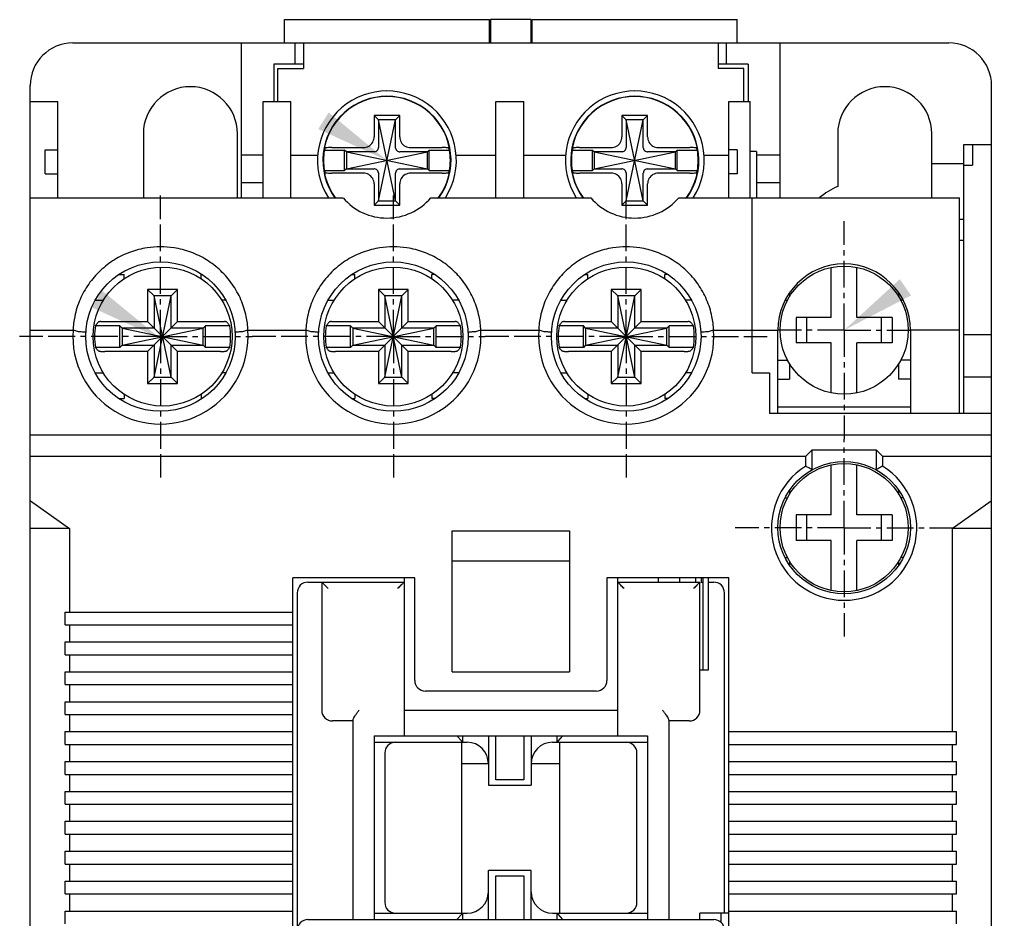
# Model space of a CAD drawing. Header units: inches. Extents: x 187 to 137830, y 99 to 66837.
# Drawn here: x 3537.33 to 3582.83, y 27218.57 to 27260.72 of the extents above; entities that cross this region are included whole.
import ezdxf

# ---------------------------------------------------------------- set-up
doc = ezdxf.new("R2010")
doc.units = ezdxf.units.IN
doc.header["$MEASUREMENT"] = 0
doc.linetypes.add('CENTER', pattern=[2, 1.25, -0.25, 0.25, -0.25])
doc.layers.add('AM_5', color=3, linetype='Continuous', lineweight=25)
doc.layers.add('DEFAULT_1', color=7, linetype='CENTER')

msp = doc.modelspace()

# ---------------------------------------------------------------- linework, layer by layer
at = {"color": 7, "linetype": 'Continuous'}
for p, q in [((3549.732, 27259.62), (3549.732, 27260.72)), ((3549.732, 27260.72), (3559.332, 27260.72)), ((3559.332, 27259.62), (3559.332, 27260.72)), ((3559.382, 27260.72), (3559.382, 27259.62)), ((3561.282, 27260.72), (3559.382, 27260.72)), ((3561.282, 27259.62), (3561.282, 27260.72)), ((3561.332, 27259.62), (3561.332, 27260.72)), ((3561.332, 27260.72), (3570.932, 27260.72)), ((3570.932, 27259.62), (3570.932, 27260.72)), ((3539.832, 27259.62), (3580.832, 27259.62)), ((3547.732, 27252.37), (3547.732, 27259.62)), ((3550.232, 27258.62), (3550.232, 27259.62)), ((3550.632, 27259.62), (3550.632, 27258.42)), ((3570.032, 27259.62), (3570.032, 27258.42)), ((3570.432, 27258.62), (3570.432, 27259.62)), ((3572.932, 27252.37), (3572.932, 27259.62)), ((3549.232, 27258.62), (3549.232, 27256.87)), ((3550.632, 27258.62), (3549.232, 27258.62)), ((3571.432, 27258.62), (3570.032, 27258.62)), ((3571.432, 27258.62), (3571.432, 27256.87)), ((3549.432, 27256.87), (3549.432, 27258.42)), ((3549.432, 27258.42), (3550.632, 27258.42)), ((3571.232, 27258.42), (3570.032, 27258.42)), ((3571.232, 27256.87), (3571.232, 27258.42)), ((3537.832, 27188.12), (3537.832, 27257.62)), ((3582.832, 27188.12), (3582.832, 27257.62)), ((3537.832, 27256.87), (3539.132, 27256.87)), ((3539.132, 27252.37), (3539.132, 27256.87)), ((3548.732, 27252.37), (3548.732, 27256.87)), ((3548.732, 27256.87), (3550.032, 27256.87)), ((3550.032, 27252.37), (3550.032, 27256.87)), ((3559.632, 27252.37), (3559.632, 27256.87)), ((3559.632, 27256.87), (3560.932, 27256.87)), ((3560.932, 27252.37), (3560.932, 27256.87)), ((3570.532, 27252.37), (3570.532, 27256.87)), ((3570.532, 27256.87), (3571.532, 27256.87)), ((3571.532, 27252.37), (3571.532, 27256.87)), ((3553.932, 27256.22), (3553.932, 27255.225)), ((3554.132, 27256.02), (3553.932, 27256.22)), ((3555.132, 27256.22), (3553.932, 27256.22)), ((3554.132, 27252.22), (3554.932, 27256.02)), ((3554.132, 27256.02), (3554.132, 27254.722)), ((3554.932, 27252.22), (3554.132, 27256.02)), ((3554.932, 27256.02), (3554.132, 27256.02)), ((3554.932, 27256.02), (3555.132, 27256.22)), ((3554.932, 27254.722), (3554.932, 27256.02)), ((3555.132, 27255.225), (3555.132, 27256.22)), ((3565.532, 27256.22), (3565.532, 27255.225)), ((3565.732, 27256.02), (3565.532, 27256.22)), ((3566.732, 27256.22), (3565.532, 27256.22)), ((3565.732, 27252.22), (3566.532, 27256.02)), ((3565.732, 27256.02), (3565.732, 27254.722)), ((3566.532, 27252.22), (3565.732, 27256.02)), ((3566.532, 27256.02), (3565.732, 27256.02)), ((3566.532, 27256.02), (3566.732, 27256.22)), ((3566.532, 27254.722), (3566.532, 27256.02)), ((3566.732, 27255.225), (3566.732, 27256.22)), ((3543.132, 27255.37), (3543.132, 27252.37)), ((3547.532, 27252.37), (3547.532, 27255.37)), ((3575.632, 27255.37), (3575.632, 27252.901)), ((3580.032, 27252.37), (3580.032, 27255.37)), ((3538.532, 27253.495), (3538.532, 27254.62)), ((3538.532, 27254.62), (3539.132, 27254.62)), ((3551.602, 27254.6), (3552.552, 27254.6)), ((3551.947, 27254.72), (3553.427, 27254.72)), ((3552.552, 27253.64), (3552.552, 27254.6)), ((3552.632, 27254.52), (3552.552, 27254.6)), ((3552.632, 27254.52), (3552.632, 27253.72)), ((3552.632, 27254.52), (3556.432, 27253.72)), ((3552.632, 27253.72), (3556.432, 27254.52)), ((3553.93, 27254.52), (3552.632, 27254.52)), ((3556.432, 27254.52), (3555.134, 27254.52)), ((3555.636, 27254.72), (3557.116, 27254.72)), ((3556.432, 27254.52), (3556.512, 27254.6)), ((3556.432, 27253.72), (3556.432, 27254.52)), ((3556.512, 27253.64), (3556.512, 27254.6)), ((3556.512, 27254.6), (3557.461, 27254.6)), ((3563.202, 27254.6), (3564.152, 27254.6)), ((3563.547, 27254.72), (3565.027, 27254.72)), ((3564.152, 27253.64), (3564.152, 27254.6)), ((3564.232, 27254.52), (3564.152, 27254.6)), ((3564.232, 27254.52), (3564.232, 27253.72)), ((3564.232, 27253.72), (3568.032, 27254.52)), ((3565.53, 27254.52), (3564.232, 27254.52)), ((3564.232, 27254.52), (3568.032, 27253.72)), ((3568.032, 27254.52), (3566.734, 27254.52)), ((3567.236, 27254.72), (3568.716, 27254.72)), ((3568.032, 27254.52), (3568.112, 27254.6)), ((3568.032, 27253.72), (3568.032, 27254.52)), ((3568.112, 27253.64), (3568.112, 27254.6)), ((3568.112, 27254.6), (3569.061, 27254.6)), ((3570.932, 27254.62), (3570.532, 27254.62)), ((3570.932, 27254.62), (3570.932, 27253.495)), ((3571.832, 27254.537), (3571.532, 27254.537)), ((3571.832, 27254.537), (3571.832, 27252.37)), ((3581.532, 27242.27), (3581.532, 27254.87)), ((3581.532, 27254.87), (3582.832, 27254.87)), ((3581.932, 27254.87), (3581.932, 27253.891)), ((3548.732, 27254.37), (3547.732, 27254.37)), ((3550.032, 27254.37), (3551.291, 27254.37)), ((3557.772, 27254.37), (3559.632, 27254.37)), ((3560.932, 27254.37), (3562.891, 27254.37)), ((3569.372, 27254.37), (3570.532, 27254.37)), ((3572.932, 27254.37), (3571.832, 27254.37)), ((3551.602, 27253.64), (3552.552, 27253.64)), ((3552.632, 27253.72), (3552.552, 27253.64)), ((3552.632, 27253.72), (3553.93, 27253.72)), ((3555.134, 27253.72), (3556.432, 27253.72)), ((3556.432, 27253.72), (3556.512, 27253.64)), ((3556.512, 27253.64), (3557.461, 27253.64)), ((3563.202, 27253.64), (3564.152, 27253.64)), ((3564.232, 27253.72), (3564.152, 27253.64)), ((3564.232, 27253.72), (3565.53, 27253.72)), ((3566.734, 27253.72), (3568.032, 27253.72)), ((3568.032, 27253.72), (3568.112, 27253.64)), ((3568.112, 27253.64), (3569.061, 27253.64)), ((3580.032, 27253.981), (3581.532, 27253.981)), ((3581.532, 27253.891), (3581.932, 27253.891)), ((3538.532, 27253.495), (3539.132, 27253.495)), ((3553.427, 27253.52), (3551.947, 27253.52)), ((3554.132, 27253.518), (3554.132, 27252.22)), ((3554.932, 27252.22), (3554.932, 27253.518)), ((3557.116, 27253.52), (3555.636, 27253.52)), ((3565.027, 27253.52), (3563.547, 27253.52)), ((3565.732, 27253.518), (3565.732, 27252.22)), ((3566.532, 27252.22), (3566.532, 27253.518)), ((3568.716, 27253.52), (3567.236, 27253.52)), ((3570.932, 27253.495), (3570.532, 27253.495)), ((3548.732, 27253.07), (3547.732, 27253.07)), ((3553.932, 27253.015), (3553.932, 27252.02)), ((3555.132, 27252.02), (3555.132, 27253.015)), ((3565.532, 27253.015), (3565.532, 27252.02)), ((3566.732, 27252.02), (3566.732, 27253.015)), ((3572.932, 27253.07), (3571.832, 27253.07)), ((3537.832, 27252.37), (3552.475, 27252.37)), ((3556.588, 27252.37), (3564.075, 27252.37)), ((3568.188, 27252.37), (3581.332, 27252.37)), ((3571.632, 27244.17), (3571.632, 27252.37)), ((3581.332, 27242.27), (3581.332, 27252.37)), ((3554.132, 27252.22), (3553.932, 27252.02)), ((3553.932, 27252.02), (3555.132, 27252.02)), ((3554.132, 27252.22), (3554.932, 27252.22)), ((3554.932, 27252.22), (3555.132, 27252.02)), ((3565.732, 27252.22), (3565.532, 27252.02)), ((3565.532, 27252.02), (3566.732, 27252.02)), ((3565.732, 27252.22), (3566.532, 27252.22)), ((3566.532, 27252.22), (3566.732, 27252.02)), ((3581.332, 27251.37), (3581.532, 27251.37)), ((3581.532, 27250.37), (3581.332, 27250.37)), ((3575.332, 27246.77), (3575.332, 27249.109)), ((3576.532, 27246.77), (3576.532, 27249.109)), ((3541.989, 27248.77), (3542.232, 27248.77)), ((3542.232, 27248.57), (3542.232, 27248.77)), ((3545.832, 27248.57), (3545.832, 27248.77)), ((3545.874, 27248.77), (3545.832, 27248.77)), ((3552.889, 27248.77), (3553.032, 27248.77)), ((3553.032, 27248.57), (3553.032, 27248.77)), ((3556.632, 27248.57), (3556.632, 27248.77)), ((3556.774, 27248.77), (3556.632, 27248.77)), ((3563.789, 27248.77), (3563.932, 27248.77)), ((3563.932, 27248.57), (3563.932, 27248.77)), ((3567.532, 27248.57), (3567.532, 27248.77)), ((3567.674, 27248.77), (3567.532, 27248.77)), ((3543.332, 27248.07), (3543.332, 27246.57)), ((3543.632, 27247.77), (3543.332, 27248.07)), ((3544.732, 27248.07), (3543.332, 27248.07)), ((3543.632, 27243.97), (3544.432, 27247.77)), ((3543.632, 27247.77), (3543.632, 27246.27)), ((3544.432, 27243.97), (3543.632, 27247.77)), ((3544.432, 27247.77), (3543.632, 27247.77)), ((3544.432, 27247.77), (3544.732, 27248.07)), ((3544.432, 27246.27), (3544.432, 27247.77)), ((3544.732, 27246.57), (3544.732, 27248.07)), ((3554.132, 27248.07), (3554.132, 27246.57)), ((3554.432, 27247.77), (3554.132, 27248.07)), ((3555.532, 27248.07), (3554.132, 27248.07)), ((3554.432, 27243.97), (3555.232, 27247.77)), ((3554.432, 27247.77), (3554.432, 27246.27)), ((3555.232, 27243.97), (3554.432, 27247.77)), ((3555.232, 27247.77), (3554.432, 27247.77)), ((3555.232, 27247.77), (3555.532, 27248.07)), ((3555.232, 27246.27), (3555.232, 27247.77)), ((3555.532, 27246.57), (3555.532, 27248.07)), ((3565.032, 27248.07), (3565.032, 27246.57)), ((3565.332, 27247.77), (3565.032, 27248.07)), ((3566.432, 27248.07), (3565.032, 27248.07)), ((3565.332, 27243.97), (3566.132, 27247.77)), ((3565.332, 27247.77), (3565.332, 27246.27)), ((3566.132, 27243.97), (3565.332, 27247.77)), ((3566.132, 27247.77), (3565.332, 27247.77)), ((3566.132, 27247.77), (3566.432, 27248.07)), ((3566.132, 27246.27), (3566.132, 27247.77)), ((3566.432, 27246.57), (3566.432, 27248.07)), ((3573.382, 27247.896), (3573.382, 27247.735)), ((3578.482, 27247.896), (3578.482, 27247.735)), ((3540.889, 27247.57), (3541.27, 27247.57)), ((3546.974, 27247.57), (3546.793, 27247.57)), ((3551.789, 27247.57), (3552.07, 27247.57)), ((3557.874, 27247.57), (3557.593, 27247.57)), ((3562.689, 27247.57), (3562.97, 27247.57)), ((3568.774, 27247.57), (3568.493, 27247.57)), ((3573.171, 27247.57), (3573.282, 27247.57)), ((3578.692, 27247.57), (3578.581, 27247.57)), ((3573.682, 27246.77), (3573.682, 27245.57)), ((3575.332, 27246.77), (3573.682, 27246.77)), ((3574.182, 27245.57), (3574.182, 27246.77)), ((3578.182, 27246.77), (3576.532, 27246.77)), ((3577.682, 27245.57), (3577.682, 27246.77)), ((3578.182, 27246.77), (3578.182, 27245.57)), ((3542.027, 27246.375), (3540.888, 27246.375)), ((3541.137, 27246.57), (3543.332, 27246.57)), ((3542.027, 27245.365), (3542.027, 27246.375)), ((3542.132, 27246.27), (3542.027, 27246.375)), ((3543.332, 27245.17), (3544.732, 27246.57)), ((3544.732, 27245.17), (3543.332, 27246.57)), ((3544.732, 27246.57), (3546.927, 27246.57)), ((3545.932, 27246.27), (3546.037, 27246.375)), ((3546.037, 27245.365), (3546.037, 27246.375)), ((3547.175, 27246.375), (3546.037, 27246.375)), ((3552.827, 27246.375), (3551.688, 27246.375)), ((3551.937, 27246.57), (3554.132, 27246.57)), ((3552.827, 27245.365), (3552.827, 27246.375)), ((3552.932, 27246.27), (3552.827, 27246.375)), ((3554.132, 27245.17), (3555.532, 27246.57)), ((3555.532, 27245.17), (3554.132, 27246.57)), ((3555.532, 27246.57), (3557.727, 27246.57)), ((3556.732, 27246.27), (3556.837, 27246.375)), ((3556.837, 27245.365), (3556.837, 27246.375)), ((3557.975, 27246.375), (3556.837, 27246.375)), ((3563.727, 27246.375), (3562.588, 27246.375)), ((3562.837, 27246.57), (3565.032, 27246.57)), ((3563.727, 27245.365), (3563.727, 27246.375)), ((3563.832, 27246.27), (3563.727, 27246.375)), ((3565.032, 27245.17), (3566.432, 27246.57)), ((3566.432, 27245.17), (3565.032, 27246.57)), ((3566.432, 27246.57), (3568.627, 27246.57)), ((3567.632, 27246.27), (3567.737, 27246.375)), ((3567.737, 27245.365), (3567.737, 27246.375)), ((3568.875, 27246.375), (3567.737, 27246.375)), ((3537.832, 27246.17), (3539.843, 27246.17)), ((3542.132, 27246.27), (3542.132, 27245.47)), ((3542.132, 27246.27), (3545.932, 27245.47)), ((3543.632, 27246.27), (3542.132, 27246.27)), ((3542.132, 27245.47), (3545.932, 27246.27)), ((3545.932, 27246.27), (3544.432, 27246.27)), ((3545.932, 27245.47), (3545.932, 27246.27)), ((3548.021, 27246.17), (3550.743, 27246.17)), ((3552.932, 27246.27), (3552.932, 27245.47)), ((3552.932, 27246.27), (3556.732, 27245.47)), ((3552.932, 27245.47), (3556.732, 27246.27)), ((3554.432, 27246.27), (3552.932, 27246.27)), ((3556.732, 27246.27), (3555.232, 27246.27)), ((3556.732, 27245.47), (3556.732, 27246.27)), ((3558.921, 27246.17), (3561.643, 27246.17)), ((3563.832, 27246.27), (3563.832, 27245.47)), ((3563.832, 27245.47), (3567.632, 27246.27)), ((3565.332, 27246.27), (3563.832, 27246.27)), ((3563.832, 27246.27), (3567.632, 27245.47)), ((3567.632, 27246.27), (3566.132, 27246.27)), ((3567.632, 27245.47), (3567.632, 27246.27)), ((3569.821, 27246.17), (3572.832, 27246.17)), ((3569.821, 27246.17), (3572.832, 27246.17)), ((3572.832, 27242.27), (3572.832, 27246.17)), ((3579.032, 27246.17), (3579.032, 27242.27)), ((3581.332, 27246.17), (3579.032, 27246.17)), ((3581.332, 27246.17), (3579.032, 27246.17)), ((3581.532, 27245.97), (3582.832, 27245.97)), ((3542.132, 27245.47), (3542.027, 27245.365)), ((3542.132, 27245.47), (3543.632, 27245.47)), ((3543.632, 27245.47), (3543.632, 27243.97)), ((3544.432, 27243.97), (3544.432, 27245.47)), ((3544.432, 27245.47), (3545.932, 27245.47)), ((3545.932, 27245.47), (3546.037, 27245.365)), ((3552.932, 27245.47), (3552.827, 27245.365)), ((3552.932, 27245.47), (3554.432, 27245.47)), ((3554.432, 27245.47), (3554.432, 27243.97)), ((3555.232, 27243.97), (3555.232, 27245.47)), ((3555.232, 27245.47), (3556.732, 27245.47)), ((3556.732, 27245.47), (3556.837, 27245.365)), ((3563.832, 27245.47), (3563.727, 27245.365)), ((3563.832, 27245.47), (3565.332, 27245.47)), ((3565.332, 27245.47), (3565.332, 27243.97)), ((3566.132, 27243.97), (3566.132, 27245.47)), ((3566.132, 27245.47), (3567.632, 27245.47)), ((3567.632, 27245.47), (3567.737, 27245.365)), ((3575.332, 27245.57), (3573.682, 27245.57)), ((3575.332, 27243.23), (3575.332, 27245.57)), ((3576.532, 27243.23), (3576.532, 27245.57)), ((3578.182, 27245.57), (3576.532, 27245.57)), ((3542.027, 27245.365), (3540.888, 27245.365)), ((3543.332, 27245.17), (3541.326, 27245.17)), ((3543.332, 27245.17), (3543.332, 27243.67)), ((3544.732, 27243.67), (3544.732, 27245.17)), ((3546.738, 27245.17), (3544.732, 27245.17)), ((3547.175, 27245.365), (3546.037, 27245.365)), ((3552.827, 27245.365), (3551.688, 27245.365)), ((3554.132, 27245.17), (3552.126, 27245.17)), ((3554.132, 27245.17), (3554.132, 27243.67)), ((3555.532, 27243.67), (3555.532, 27245.17)), ((3557.538, 27245.17), (3555.532, 27245.17)), ((3557.975, 27245.365), (3556.837, 27245.365)), ((3563.727, 27245.365), (3562.588, 27245.365)), ((3565.032, 27245.17), (3563.026, 27245.17)), ((3565.032, 27245.17), (3565.032, 27243.67)), ((3566.432, 27243.67), (3566.432, 27245.17)), ((3568.438, 27245.17), (3566.432, 27245.17)), ((3568.875, 27245.365), (3567.737, 27245.365)), ((3572.832, 27244.77), (3573.282, 27244.77)), ((3573.382, 27244.605), (3573.382, 27243.87)), ((3578.482, 27244.605), (3578.482, 27243.87)), ((3579.032, 27244.77), (3578.581, 27244.77)), ((3540.886, 27244.17), (3541.27, 27244.17)), ((3546.977, 27244.17), (3546.793, 27244.17)), ((3551.786, 27244.17), (3552.07, 27244.17)), ((3557.877, 27244.17), (3557.593, 27244.17)), ((3562.686, 27244.17), (3562.97, 27244.17)), ((3568.777, 27244.17), (3568.493, 27244.17)), ((3571.632, 27244.17), (3572.432, 27244.17)), ((3572.432, 27244.17), (3572.432, 27242.27)), ((3543.632, 27243.97), (3543.332, 27243.67)), ((3543.332, 27243.67), (3544.732, 27243.67)), ((3543.632, 27243.97), (3544.432, 27243.97)), ((3544.432, 27243.97), (3544.732, 27243.67)), ((3554.432, 27243.97), (3554.132, 27243.67)), ((3554.132, 27243.67), (3555.532, 27243.67)), ((3554.432, 27243.97), (3555.232, 27243.97)), ((3555.232, 27243.97), (3555.532, 27243.67)), ((3565.332, 27243.97), (3565.032, 27243.67)), ((3565.032, 27243.67), (3566.432, 27243.67)), ((3565.332, 27243.97), (3566.132, 27243.97)), ((3566.132, 27243.97), (3566.432, 27243.67)), ((3572.832, 27243.87), (3573.382, 27243.87)), ((3579.032, 27243.87), (3578.482, 27243.87)), ((3582.832, 27243.97), (3581.532, 27243.97)), ((3542.232, 27243.17), (3542.232, 27242.97)), ((3545.832, 27243.17), (3545.832, 27242.97)), ((3553.032, 27243.17), (3553.032, 27242.97)), ((3556.632, 27243.17), (3556.632, 27242.97)), ((3563.932, 27243.17), (3563.932, 27242.97)), ((3567.532, 27243.17), (3567.532, 27242.97)), ((3541.98, 27242.97), (3542.232, 27242.97)), ((3545.883, 27242.97), (3545.832, 27242.97)), ((3552.88, 27242.97), (3553.032, 27242.97)), ((3556.783, 27242.97), (3556.632, 27242.97)), ((3563.78, 27242.97), (3563.932, 27242.97)), ((3567.683, 27242.97), (3567.532, 27242.97)), ((3582.832, 27242.27), (3572.432, 27242.27)), ((3579.032, 27242.57), (3572.832, 27242.57)), ((3537.832, 27241.27), (3582.832, 27241.27)), ((3574.132, 27240.27), (3574.432, 27240.57)), ((3574.432, 27239.633), (3574.432, 27240.57)), ((3574.432, 27240.57), (3577.432, 27240.57)), ((3577.432, 27240.57), (3577.432, 27239.633)), ((3577.432, 27240.57), (3577.732, 27240.27)), ((3537.832, 27240.27), (3574.132, 27240.27)), ((3574.132, 27239.804), (3574.132, 27240.27)), ((3577.732, 27240.27), (3577.732, 27239.804)), ((3577.732, 27240.27), (3582.832, 27240.27)), ((3575.332, 27237.52), (3575.332, 27239.859)), ((3576.532, 27237.52), (3576.532, 27239.859)), ((3573.382, 27238.682), (3573.382, 27238.485)), ((3578.482, 27238.682), (3578.482, 27238.485)), ((3537.832, 27238.17), (3537.846, 27238.17)), ((3537.846, 27238.17), (3539.67, 27236.88)), ((3573.17, 27238.32), (3573.282, 27238.32)), ((3578.693, 27238.32), (3578.581, 27238.32)), ((3580.993, 27236.88), (3582.817, 27238.17)), ((3582.817, 27238.17), (3582.832, 27238.17)), ((3573.682, 27237.52), (3573.682, 27236.32)), ((3575.332, 27237.52), (3573.682, 27237.52)), ((3574.182, 27236.32), (3574.182, 27237.52)), ((3578.182, 27237.52), (3576.532, 27237.52)), ((3577.682, 27236.32), (3577.682, 27237.52)), ((3578.182, 27237.52), (3578.182, 27236.32)), ((3539.67, 27236.88), (3537.832, 27236.88)), ((3539.67, 27236.88), (3539.67, 27232.97)), ((3557.582, 27230.17), (3557.582, 27236.77)), ((3557.582, 27236.77), (3563.082, 27236.77)), ((3563.082, 27236.77), (3563.082, 27230.17)), ((3580.993, 27236.88), (3580.993, 27227.37)), ((3582.832, 27236.88), (3580.993, 27236.88)), ((3575.332, 27236.32), (3573.682, 27236.32)), ((3575.332, 27233.98), (3575.332, 27236.32)), ((3576.532, 27233.98), (3576.532, 27236.32)), ((3578.182, 27236.32), (3576.532, 27236.32)), ((3573.182, 27235.52), (3573.282, 27235.52)), ((3578.682, 27235.52), (3578.581, 27235.52)), ((3557.582, 27235.37), (3563.082, 27235.37)), ((3573.382, 27235.355), (3573.382, 27235.168)), ((3578.482, 27235.355), (3578.482, 27235.168)), ((3550.132, 27210.67), (3550.132, 27234.57)), ((3555.832, 27234.57), (3550.132, 27234.57)), ((3555.332, 27234.57), (3555.332, 27227.17)), ((3555.832, 27229.77), (3555.832, 27234.57)), ((3564.832, 27234.57), (3564.832, 27229.77)), ((3570.532, 27234.57), (3564.832, 27234.57)), ((3565.332, 27227.17), (3565.332, 27234.57)), ((3567.232, 27234.57), (3567.232, 27234.37)), ((3568.232, 27234.57), (3568.232, 27234.37)), ((3568.982, 27234.57), (3568.982, 27234.37)), ((3569.232, 27234.57), (3569.232, 27234.37)), ((3569.332, 27230.27), (3569.332, 27234.57)), ((3569.582, 27230.27), (3569.582, 27234.57)), ((3570.532, 27210.67), (3570.532, 27234.57)), ((3550.832, 27234.37), (3555.332, 27234.37)), ((3551.482, 27234.37), (3551.482, 27228.37)), ((3565.332, 27234.37), (3569.182, 27234.37)), ((3569.182, 27228.37), (3569.182, 27234.37)), ((3569.232, 27234.37), (3569.332, 27234.37)), ((3569.582, 27234.37), (3569.832, 27234.37)), ((3550.332, 27233.87), (3550.332, 27211.37)), ((3570.332, 27218.87), (3570.332, 27233.87)), ((3539.47, 27232.37), (3539.47, 27232.97)), ((3539.47, 27232.97), (3550.132, 27232.97)), ((3539.47, 27232.37), (3550.132, 27232.37)), ((3539.67, 27232.37), (3539.67, 27231.57)), ((3539.47, 27230.97), (3539.47, 27231.57)), ((3539.47, 27231.57), (3550.132, 27231.57)), ((3539.47, 27230.97), (3550.132, 27230.97)), ((3539.67, 27230.97), (3539.67, 27230.17)), ((3539.47, 27229.57), (3539.47, 27230.17)), ((3539.47, 27230.17), (3550.132, 27230.17)), ((3557.582, 27230.17), (3563.082, 27230.17)), ((3569.182, 27230.27), (3569.582, 27230.27)), ((3539.47, 27229.57), (3550.132, 27229.57)), ((3539.67, 27229.57), (3539.67, 27228.77)), ((3564.332, 27229.27), (3556.332, 27229.27)), ((3539.47, 27228.17), (3539.47, 27228.77)), ((3539.47, 27228.77), (3550.132, 27228.77)), ((3539.47, 27228.17), (3550.132, 27228.17)), ((3539.67, 27228.17), (3539.67, 27227.37)), ((3555.332, 27228.37), (3565.332, 27228.37)), ((3552.932, 27227.87), (3551.982, 27227.87)), ((3552.932, 27227.912), (3552.932, 27218.57)), ((3567.732, 27227.912), (3567.732, 27218.57)), ((3568.682, 27227.87), (3567.732, 27227.87)), ((3539.47, 27226.77), (3539.47, 27227.37)), ((3539.47, 27227.37), (3550.132, 27227.37)), ((3570.532, 27227.37), (3581.193, 27227.37)), ((3581.193, 27226.77), (3581.193, 27227.37)), ((3539.47, 27226.77), (3550.132, 27226.77)), ((3539.67, 27226.77), (3539.67, 27225.97)), ((3553.932, 27227.17), (3553.932, 27218.57)), ((3553.932, 27227.17), (3566.732, 27227.17)), ((3553.932, 27226.87), (3558.282, 27226.87)), ((3558.032, 27226.92), (3557.807, 27227.17)), ((3558.032, 27218.82), (3558.032, 27226.92)), ((3558.082, 27226.87), (3558.082, 27227.17)), ((3559.282, 27227.17), (3559.282, 27224.87)), ((3559.632, 27225.12), (3559.632, 27227.17)), ((3560.932, 27227.17), (3560.932, 27225.12)), ((3561.282, 27227.17), (3561.282, 27224.87)), ((3562.282, 27226.87), (3566.732, 27226.87)), ((3562.482, 27227.17), (3562.482, 27226.87)), ((3562.757, 27227.17), (3562.532, 27226.92)), ((3562.532, 27226.92), (3562.532, 27226.87)), ((3562.632, 27218.87), (3562.632, 27226.87)), ((3566.732, 27227.17), (3566.732, 27218.57)), ((3570.532, 27226.77), (3581.193, 27226.77)), ((3580.993, 27226.77), (3580.993, 27225.97)), ((3554.432, 27226.37), (3554.432, 27219.37)), ((3566.232, 27219.37), (3566.232, 27226.37)), ((3539.47, 27225.37), (3539.47, 27225.97)), ((3539.47, 27225.97), (3550.132, 27225.97)), ((3559.282, 27225.87), (3558.032, 27225.87)), ((3562.632, 27225.87), (3561.282, 27225.87)), ((3570.532, 27225.97), (3581.193, 27225.97)), ((3581.193, 27225.37), (3581.193, 27225.97)), ((3539.47, 27225.37), (3550.132, 27225.37)), ((3539.67, 27225.37), (3539.67, 27224.57)), ((3560.932, 27225.12), (3559.632, 27225.12)), ((3570.532, 27225.37), (3581.193, 27225.37)), ((3580.993, 27225.37), (3580.993, 27224.57)), ((3539.47, 27223.97), (3539.47, 27224.57)), ((3539.47, 27224.57), (3550.132, 27224.57)), ((3559.282, 27224.87), (3561.282, 27224.87)), ((3570.532, 27224.57), (3581.193, 27224.57)), ((3581.193, 27223.97), (3581.193, 27224.57)), ((3539.47, 27223.97), (3550.132, 27223.97)), ((3539.67, 27223.97), (3539.67, 27223.17)), ((3570.532, 27223.97), (3581.193, 27223.97)), ((3580.993, 27223.97), (3580.993, 27223.17)), ((3539.47, 27222.57), (3539.47, 27223.17)), ((3539.47, 27223.17), (3550.132, 27223.17)), ((3570.532, 27223.17), (3581.193, 27223.17)), ((3581.193, 27222.57), (3581.193, 27223.17)), ((3539.47, 27222.57), (3550.132, 27222.57)), ((3539.67, 27222.57), (3539.67, 27221.77)), ((3570.532, 27222.57), (3581.193, 27222.57)), ((3580.993, 27222.57), (3580.993, 27221.77)), ((3539.47, 27221.17), (3539.47, 27221.77)), ((3539.47, 27221.77), (3550.132, 27221.77)), ((3570.532, 27221.77), (3581.193, 27221.77)), ((3581.193, 27221.17), (3581.193, 27221.77)), ((3539.47, 27221.17), (3550.132, 27221.17)), ((3539.67, 27221.17), (3539.67, 27220.37)), ((3559.282, 27218.57), (3559.282, 27220.87)), ((3561.282, 27220.87), (3559.282, 27220.87)), ((3561.282, 27218.57), (3561.282, 27220.87)), ((3570.532, 27221.17), (3581.193, 27221.17)), ((3580.993, 27221.17), (3580.993, 27220.37)), ((3559.632, 27218.57), (3559.632, 27220.62)), ((3559.632, 27220.62), (3560.932, 27220.62)), ((3560.932, 27220.62), (3560.932, 27218.57)), ((3539.47, 27219.77), (3539.47, 27220.37)), ((3539.47, 27220.37), (3550.132, 27220.37)), ((3570.532, 27220.37), (3581.193, 27220.37)), ((3581.193, 27219.77), (3581.193, 27220.37)), ((3539.47, 27219.77), (3550.132, 27219.77)), ((3539.67, 27219.77), (3539.67, 27218.97)), ((3570.532, 27219.77), (3581.193, 27219.77)), ((3580.993, 27219.77), (3580.993, 27218.97)), ((3539.47, 27218.37), (3539.47, 27218.97)), ((3539.47, 27218.97), (3550.132, 27218.97)), ((3550.832, 27218.57), (3569.832, 27218.57)), ((3553.932, 27218.87), (3558.282, 27218.87)), ((3557.807, 27218.57), (3558.032, 27218.82)), ((3558.082, 27218.57), (3558.082, 27218.87)), ((3562.282, 27218.87), (3566.732, 27218.87)), ((3562.482, 27218.87), (3562.482, 27218.57)), ((3562.532, 27218.87), (3562.532, 27218.82)), ((3562.532, 27218.82), (3562.757, 27218.57)), ((3569.182, 27218.57), (3569.182, 27218.87)), ((3570.532, 27218.87), (3569.182, 27218.87)), ((3570.182, 27218.426), (3570.182, 27218.87)), ((3570.532, 27218.97), (3581.193, 27218.97)), ((3581.193, 27218.37), (3581.193, 27218.97))]:
    msp.add_line(p, q, dxfattribs=at)
for centre, radius in [((3543.932, 27245.87), 3.5), ((3544.032, 27245.87), 3.253), ((3554.832, 27245.87), 3.5), ((3554.832, 27245.87), 3.253), ((3565.732, 27245.87), 3.5), ((3565.732, 27245.87), 3.253), ((3575.932, 27246.17), 3), ((3575.932, 27236.92), 3.1), ((3575.932, 27236.92), 3)]:
    msp.add_circle(centre, radius, dxfattribs=at)
for centre, radius, start, end in [((3539.832, 27257.62), 2, 90, 180), ((3580.832, 27257.62), 2, 0, 90), ((3545.332, 27255.37), 2.2, 0, 180), ((3554.532, 27254.12), 3.25, 327.421, 212.579), ((3566.132, 27254.12), 3.25, 327.421, 212.579), ((3577.832, 27255.37), 2.2, 0, 180), ((3554.532, 27254.12), 3, 324.1646, 215.8409), ((3554.532, 27254.12), 2.986, 323.513, 216.4891), ((3566.132, 27254.12), 3, 324.1646, 215.8409), ((3566.132, 27254.12), 2.986, 323.513, 216.4891), ((3554.532, 27254.12), 2.969, 170.6948, 189.3052), ((3554.532, 27254.12), 2.969, 350.6948, 9.3052), ((3566.132, 27254.12), 2.969, 170.6948, 189.3052), ((3566.132, 27254.12), 2.969, 350.6948, 9.3052), ((3577.332, 27249.17), 4.1, 114.4963, 128.5948), ((3554.532, 27254.12), 2.7, 220.4021, 319.5979), ((3566.132, 27254.12), 2.7, 220.4021, 319.5979), ((3575.932, 27246.17), 3.1, 0, 180), ((3544.032, 27245.87), 3.184, 170.8733, 189.1267), ((3544.032, 27245.87), 3.184, 350.8733, 9.1267), ((3554.832, 27245.87), 3.184, 170.8733, 189.1267), ((3554.832, 27245.87), 3.184, 350.8733, 9.1267), ((3565.732, 27245.87), 3.184, 170.8733, 189.1267), ((3565.732, 27245.87), 3.184, 350.8733, 9.1267), ((3543.932, 27245.87), 4.1, 175.8039, 4.1961), ((3554.832, 27245.87), 4.1, 175.8039, 4.1961), ((3565.732, 27245.87), 4.1, 175.8039, 4.1961), ((3575.932, 27236.92), 3.4, 121.9654, 58.0346), ((3550.832, 27233.87), 0.5, 90, 180), ((3569.832, 27233.87), 0.5, 0, 90), ((3556.332, 27229.77), 0.5, 180, 270), ((3564.332, 27229.77), 0.5, 270, 0), ((3551.982, 27228.37), 0.5, 180.0014, 270.0253), ((3568.682, 27228.37), 0.5, 269.9897, 0.0859), ((3554.932, 27226.37), 0.5, 90, 180), ((3558.282, 27225.87), 1, 0, 90), ((3562.282, 27225.87), 1, 90, 180), ((3565.732, 27226.37), 0.5, 0, 90), ((3558.282, 27219.87), 1, 270, 0), ((3562.282, 27219.87), 1, 180, 270), ((3554.932, 27219.37), 0.5, 180, 270), ((3565.732, 27219.37), 0.5, 270, 0), ((3550.832, 27218.07), 0.5, 90, 180), ((3569.832, 27218.07), 0.5, 0, 90)]:
    msp.add_arc(centre, radius, start, end, dxfattribs=at)
for points, start_tangent, end_tangent in [([(3553.427, 27254.72), (3553.681, 27254.786), (3553.865, 27254.97), (3553.932, 27255.225)], (1, 0), (0, 1)), ([(3555.132, 27255.225), (3555.198, 27254.97), (3555.381, 27254.787), (3555.636, 27254.72)], (0, -1), (1, 0)), ([(3565.027, 27254.72), (3565.281, 27254.786), (3565.465, 27254.97), (3565.532, 27255.225)], (1, 0), (0, 1)), ([(3566.732, 27255.225), (3566.798, 27254.97), (3566.981, 27254.787), (3567.236, 27254.72)], (0, -1), (1, 0)), ([(3551.634, 27254.69), (3551.623, 27254.66), (3551.613, 27254.63), (3551.602, 27254.6)], (-0.350984, -0.936382), (-0.32252, -0.946563)), ([(3551.947, 27254.72), (3551.794, 27254.716), (3551.68, 27254.705), (3551.634, 27254.69)], (-1, 0), (-0.350984, -0.936382)), ([(3553.954, 27254.521), (3553.938, 27254.52), (3553.93, 27254.521)], (-0.99042, -0.138088), (-0.986147, 0.165876)), ([(3553.954, 27254.521), (3554.036, 27254.552), (3554.099, 27254.616), (3554.13, 27254.698)], (0.99042, 0.138088), (0.138088, 0.99042)), ([(3554.13, 27254.698), (3554.131, 27254.714), (3554.131, 27254.722)], (0.138088, 0.99042), (-0.165876, 0.986147)), ([(3554.933, 27254.698), (3554.932, 27254.714), (3554.932, 27254.722)], (-0.138088, 0.99042), (0.165876, 0.986147)), ([(3554.933, 27254.698), (3554.964, 27254.616), (3555.028, 27254.552), (3555.109, 27254.521)], (0.138088, -0.99042), (0.99042, -0.138088)), ([(3555.109, 27254.521), (3555.125, 27254.52), (3555.133, 27254.521)], (0.99042, -0.138088), (0.986147, 0.165876)), ([(3557.429, 27254.69), (3557.384, 27254.705), (3557.269, 27254.716), (3557.116, 27254.72)], (-0.350984, 0.936382), (-1, 0)), ([(3557.461, 27254.6), (3557.451, 27254.63), (3557.44, 27254.66), (3557.429, 27254.69)], (-0.32252, 0.946563), (-0.350984, 0.936382)), ([(3563.234, 27254.69), (3563.223, 27254.66), (3563.213, 27254.63), (3563.202, 27254.6)], (-0.350984, -0.936382), (-0.32252, -0.946563)), ([(3563.547, 27254.72), (3563.394, 27254.716), (3563.28, 27254.705), (3563.234, 27254.69)], (-1, 0), (-0.350984, -0.936382)), ([(3565.554, 27254.521), (3565.538, 27254.52), (3565.53, 27254.521)], (-0.99042, -0.138088), (-0.986147, 0.165876)), ([(3565.554, 27254.521), (3565.636, 27254.552), (3565.699, 27254.616), (3565.73, 27254.698)], (0.99042, 0.138088), (0.138088, 0.99042)), ([(3565.73, 27254.698), (3565.731, 27254.714), (3565.731, 27254.722)], (0.138088, 0.99042), (-0.165876, 0.986147)), ([(3566.533, 27254.698), (3566.532, 27254.714), (3566.532, 27254.722)], (-0.138088, 0.99042), (0.165876, 0.986147)), ([(3566.533, 27254.698), (3566.564, 27254.616), (3566.628, 27254.552), (3566.709, 27254.521)], (0.138088, -0.99042), (0.99042, -0.138088)), ([(3566.709, 27254.521), (3566.725, 27254.52), (3566.733, 27254.521)], (0.99042, -0.138088), (0.986147, 0.165876)), ([(3569.029, 27254.69), (3568.984, 27254.705), (3568.869, 27254.716), (3568.716, 27254.72)], (-0.350984, 0.936382), (-1, 0)), ([(3569.061, 27254.6), (3569.051, 27254.63), (3569.04, 27254.66), (3569.029, 27254.69)], (-0.32252, 0.946563), (-0.350984, 0.936382)), ([(3551.602, 27253.64), (3551.613, 27253.61), (3551.623, 27253.579), (3551.634, 27253.549)], (0.32252, -0.946563), (0.350984, -0.936382)), ([(3553.954, 27253.718), (3553.938, 27253.72), (3553.93, 27253.719)], (-0.99042, 0.138088), (-0.986147, -0.165876)), ([(3554.13, 27253.542), (3554.099, 27253.624), (3554.036, 27253.687), (3553.954, 27253.718)], (-0.138088, 0.99042), (-0.99042, 0.138088)), ([(3555.109, 27253.718), (3555.028, 27253.687), (3554.964, 27253.624), (3554.933, 27253.542)], (-0.99042, -0.138088), (-0.138088, -0.99042)), ([(3555.109, 27253.718), (3555.125, 27253.72), (3555.133, 27253.719)], (0.99042, 0.138088), (0.986147, -0.165876)), ([(3557.429, 27253.549), (3557.44, 27253.579), (3557.451, 27253.61), (3557.461, 27253.64)], (0.350984, 0.936382), (0.32252, 0.946563)), ([(3563.202, 27253.64), (3563.213, 27253.61), (3563.223, 27253.579), (3563.234, 27253.549)], (0.32252, -0.946563), (0.350984, -0.936382)), ([(3565.554, 27253.718), (3565.538, 27253.72), (3565.53, 27253.719)], (-0.99042, 0.138088), (-0.986147, -0.165876)), ([(3565.73, 27253.542), (3565.699, 27253.624), (3565.636, 27253.687), (3565.554, 27253.718)], (-0.138088, 0.99042), (-0.99042, 0.138088)), ([(3566.709, 27253.718), (3566.628, 27253.687), (3566.564, 27253.624), (3566.533, 27253.542)], (-0.99042, -0.138088), (-0.138088, -0.99042)), ([(3566.709, 27253.718), (3566.725, 27253.72), (3566.733, 27253.719)], (0.99042, 0.138088), (0.986147, -0.165876)), ([(3569.029, 27253.549), (3569.04, 27253.579), (3569.051, 27253.61), (3569.061, 27253.64)], (0.350984, 0.936382), (0.32252, 0.946563)), ([(3551.634, 27253.549), (3551.68, 27253.535), (3551.794, 27253.524), (3551.947, 27253.52)], (0.350984, -0.936382), (1, 0)), ([(3553.932, 27253.015), (3553.865, 27253.27), (3553.682, 27253.453), (3553.427, 27253.52)], (0, 1), (-1, 0)), ([(3554.13, 27253.542), (3554.131, 27253.526), (3554.131, 27253.518)], (0.138088, -0.99042), (-0.165876, -0.986147)), ([(3554.933, 27253.542), (3554.932, 27253.526), (3554.932, 27253.518)], (-0.138088, -0.99042), (0.165876, -0.986147)), ([(3555.636, 27253.52), (3555.382, 27253.453), (3555.198, 27253.27), (3555.132, 27253.015)], (-1, 0), (0, -1)), ([(3557.116, 27253.52), (3557.269, 27253.524), (3557.384, 27253.535), (3557.429, 27253.549)], (1, 0), (0.350984, 0.936382)), ([(3563.234, 27253.549), (3563.28, 27253.535), (3563.394, 27253.524), (3563.547, 27253.52)], (0.350984, -0.936382), (1, 0)), ([(3565.532, 27253.015), (3565.465, 27253.27), (3565.282, 27253.453), (3565.027, 27253.52)], (0, 1), (-1, 0)), ([(3565.73, 27253.542), (3565.731, 27253.526), (3565.731, 27253.518)], (0.138088, -0.99042), (-0.165876, -0.986147)), ([(3566.533, 27253.542), (3566.532, 27253.526), (3566.532, 27253.518)], (-0.138088, -0.99042), (0.165876, -0.986147)), ([(3567.236, 27253.52), (3566.982, 27253.453), (3566.798, 27253.27), (3566.732, 27253.015)], (-1, 0), (0, -1)), ([(3568.716, 27253.52), (3568.869, 27253.524), (3568.984, 27253.535), (3569.029, 27253.549)], (1, 0), (0.350984, 0.936382)), ([(3543.932, 27250.074), (3543.307, 27250.026), (3542.525, 27249.825), (3541.781, 27249.465), (3541.118, 27248.956), (3540.573, 27248.326), (3540.169, 27247.603), (3539.918, 27246.812), (3539.836, 27246.17)], (-1, 0.00015), (-0.046679, -0.99891)), ([(3548.027, 27246.17), (3547.946, 27246.806), (3547.697, 27247.597), (3547.294, 27248.32), (3546.752, 27248.95), (3546.09, 27249.46), (3545.348, 27249.822), (3544.567, 27250.025), (3543.932, 27250.074)], (-0.046693, 0.998909), (-1, -0.000216)), ([(3554.832, 27250.074), (3554.207, 27250.026), (3553.425, 27249.825), (3552.681, 27249.465), (3552.018, 27248.956), (3551.473, 27248.326), (3551.069, 27247.603), (3550.818, 27246.812), (3550.736, 27246.17)], (-1, 0.00015), (-0.046679, -0.99891)), ([(3558.927, 27246.17), (3558.846, 27246.806), (3558.597, 27247.597), (3558.194, 27248.32), (3557.652, 27248.95), (3556.99, 27249.46), (3556.248, 27249.822), (3555.467, 27250.025), (3554.832, 27250.074)], (-0.046693, 0.998909), (-1, -0.000216)), ([(3565.732, 27250.074), (3565.107, 27250.026), (3564.325, 27249.825), (3563.581, 27249.465), (3562.918, 27248.956), (3562.373, 27248.326), (3561.969, 27247.603), (3561.718, 27246.812), (3561.636, 27246.17)], (-1, 0.00015), (-0.046679, -0.99891)), ([(3569.827, 27246.17), (3569.746, 27246.806), (3569.497, 27247.597), (3569.094, 27248.32), (3568.552, 27248.95), (3567.89, 27249.46), (3567.148, 27249.822), (3566.367, 27250.025), (3565.732, 27250.074)], (-0.046693, 0.998909), (-1, -0.000216)), ([(3540.888, 27246.375), (3540.935, 27246.436), (3540.983, 27246.497), (3541.031, 27246.556)], (0.60071, 0.799467), (0.637322, 0.770597)), ([(3541.137, 27246.57), (3541.106, 27246.569), (3541.078, 27246.567), (3541.055, 27246.564), (3541.039, 27246.56), (3541.031, 27246.556)], (-1, 0), (-0.637322, -0.770597)), ([(3547.032, 27246.556), (3547.024, 27246.56), (3547.008, 27246.564), (3546.985, 27246.567), (3546.957, 27246.569), (3546.927, 27246.57)], (-0.637322, 0.770597), (-1, 0)), ([(3547.032, 27246.556), (3547.08, 27246.497), (3547.128, 27246.436), (3547.175, 27246.375)], (0.637322, -0.770597), (0.60071, -0.799467)), ([(3551.688, 27246.375), (3551.735, 27246.436), (3551.783, 27246.497), (3551.831, 27246.556)], (0.60071, 0.799467), (0.637322, 0.770597)), ([(3551.937, 27246.57), (3551.906, 27246.569), (3551.878, 27246.567), (3551.855, 27246.564), (3551.839, 27246.56), (3551.831, 27246.556)], (-1, 0), (-0.637322, -0.770597)), ([(3557.832, 27246.556), (3557.824, 27246.56), (3557.808, 27246.564), (3557.785, 27246.567), (3557.757, 27246.569), (3557.727, 27246.57)], (-0.637322, 0.770597), (-1, 0)), ([(3557.832, 27246.556), (3557.88, 27246.497), (3557.928, 27246.436), (3557.975, 27246.375)], (0.637322, -0.770597), (0.60071, -0.799467)), ([(3562.588, 27246.375), (3562.635, 27246.436), (3562.683, 27246.497), (3562.731, 27246.556)], (0.60071, 0.799467), (0.637322, 0.770597)), ([(3562.837, 27246.57), (3562.806, 27246.569), (3562.778, 27246.567), (3562.755, 27246.564), (3562.739, 27246.56), (3562.731, 27246.556)], (-1, 0), (-0.637322, -0.770597)), ([(3568.732, 27246.556), (3568.724, 27246.56), (3568.708, 27246.564), (3568.685, 27246.567), (3568.657, 27246.569), (3568.627, 27246.57)], (-0.637322, 0.770597), (-1, 0)), ([(3568.732, 27246.556), (3568.78, 27246.497), (3568.828, 27246.436), (3568.875, 27246.375)], (0.637322, -0.770597), (0.60071, -0.799467)), ([(3539.843, 27246.17), (3540.027, 27246.122), (3540.226, 27246.103), (3540.438, 27246.081)], (0.996473, -0.08392), (0.99411, -0.108375)), ([(3547.425, 27246.081), (3547.637, 27246.103), (3547.836, 27246.122), (3548.021, 27246.17)], (0.99411, 0.108378), (0.996472, 0.083922)), ([(3550.743, 27246.17), (3550.927, 27246.122), (3551.126, 27246.103), (3551.338, 27246.081)], (0.996473, -0.08392), (0.99411, -0.108375)), ([(3558.325, 27246.081), (3558.537, 27246.103), (3558.736, 27246.122), (3558.921, 27246.17)], (0.99411, 0.108378), (0.996472, 0.083922)), ([(3561.643, 27246.17), (3561.827, 27246.122), (3562.026, 27246.103), (3562.238, 27246.081)], (0.996473, -0.08392), (0.99411, -0.108375)), ([(3569.225, 27246.081), (3569.437, 27246.103), (3569.636, 27246.122), (3569.821, 27246.17)], (0.99411, 0.108378), (0.996472, 0.083922)), ([(3541.009, 27245.211), (3540.968, 27245.261), (3540.928, 27245.313), (3540.888, 27245.365)], (-0.631723, 0.775194), (-0.60071, 0.799467)), ([(3541.009, 27245.211), (3541.026, 27245.2), (3541.062, 27245.19), (3541.113, 27245.182), (3541.177, 27245.175), (3541.25, 27245.171), (3541.326, 27245.17)], (0.631723, -0.775194), (1, 0)), ([(3546.738, 27245.17), (3546.813, 27245.171), (3546.886, 27245.175), (3546.95, 27245.182), (3547.001, 27245.19), (3547.037, 27245.2), (3547.055, 27245.211)], (1, 0), (0.631723, 0.775194)), ([(3547.175, 27245.365), (3547.135, 27245.313), (3547.095, 27245.261), (3547.055, 27245.211)], (-0.60071, -0.799467), (-0.631723, -0.775194)), ([(3551.809, 27245.211), (3551.768, 27245.261), (3551.728, 27245.313), (3551.688, 27245.365)], (-0.631723, 0.775194), (-0.60071, 0.799467)), ([(3551.809, 27245.211), (3551.826, 27245.2), (3551.862, 27245.19), (3551.913, 27245.182), (3551.977, 27245.175), (3552.05, 27245.171), (3552.126, 27245.17)], (0.631723, -0.775194), (1, 0)), ([(3557.538, 27245.17), (3557.613, 27245.171), (3557.686, 27245.175), (3557.75, 27245.182), (3557.801, 27245.19), (3557.837, 27245.2), (3557.855, 27245.211)], (1, 0), (0.631723, 0.775194)), ([(3557.975, 27245.365), (3557.935, 27245.313), (3557.895, 27245.261), (3557.855, 27245.211)], (-0.60071, -0.799467), (-0.631723, -0.775194)), ([(3562.709, 27245.211), (3562.668, 27245.261), (3562.628, 27245.313), (3562.588, 27245.365)], (-0.631723, 0.775194), (-0.60071, 0.799467)), ([(3562.709, 27245.211), (3562.726, 27245.2), (3562.762, 27245.19), (3562.813, 27245.182), (3562.877, 27245.175), (3562.95, 27245.171), (3563.026, 27245.17)], (0.631723, -0.775194), (1, 0)), ([(3568.438, 27245.17), (3568.513, 27245.171), (3568.586, 27245.175), (3568.65, 27245.182), (3568.701, 27245.19), (3568.737, 27245.2), (3568.755, 27245.211)], (1, 0), (0.631723, 0.775194)), ([(3568.875, 27245.365), (3568.835, 27245.313), (3568.795, 27245.261), (3568.755, 27245.211)], (-0.60071, -0.799467), (-0.631723, -0.775194)), ([(3574.432, 27239.633), (3574.283, 27239.719), (3574.132, 27239.804)], (-0.861351, 0.50801), (-0.87447, 0.48508)), ([(3577.732, 27239.804), (3577.58, 27239.719), (3577.432, 27239.633)], (-0.87447, -0.48508), (-0.86135, -0.508011)), ([(3551.782, 27234.07), (3551.703, 27234.148), (3551.626, 27234.226), (3551.556, 27234.295), (3551.504, 27234.348), (3551.482, 27234.37)], (-0.707107, 0.707107), (-0.707107, 0.707107)), ([(3555.332, 27234.37), (3555.309, 27234.348), (3555.257, 27234.295), (3555.187, 27234.226), (3555.11, 27234.148), (3555.032, 27234.07)], (-0.707107, -0.707107), (-0.707107, -0.707107)), ([(3565.632, 27234.07), (3565.553, 27234.148), (3565.476, 27234.226), (3565.406, 27234.295), (3565.354, 27234.348), (3565.332, 27234.37)], (-0.707107, 0.707107), (-0.707107, 0.707107)), ([(3569.182, 27234.37), (3569.159, 27234.348), (3569.107, 27234.295), (3569.037, 27234.226), (3568.96, 27234.148), (3568.882, 27234.07)], (-0.707107, -0.707107), (-0.707107, -0.707107)), ([(3553.232, 27228.37), (3553.135, 27228.245), (3553.053, 27228.134), (3552.988, 27228.04), (3552.947, 27227.965), (3552.932, 27227.912)], (-0.612372, -0.790569), (0, -1)), ([(3567.717, 27227.965), (3567.675, 27228.04), (3567.61, 27228.134), (3567.528, 27228.245), (3567.432, 27228.37)], (-0.421539, 0.90681), (-0.612372, 0.790569)), ([(3567.732, 27227.912), (3567.717, 27227.965)], (0, 1), (-0.421539, 0.90681))]:
    msp.add_spline(points, degree=3, dxfattribs=dict(at, start_tangent=start_tangent, end_tangent=end_tangent))
at = {"layer": 'AM_5', "color": 7, "linetype": 'Continuous'}
for points in [[(3551.318, 27255.585), (3551.806, 27256.366), (3554.53, 27254.12)], [(3578.536, 27248.553), (3579.064, 27247.798), (3575.932, 27246.17)], [(3540.72, 27247.234), (3541.208, 27248.016), (3543.932, 27245.77)]]:
    msp.add_trace(points, dxfattribs=at)
at = {"layer": 'DEFAULT_1', "color": 7, "linetype": 'CENTER'}
for p, q in [((3543.932, 27251.37), (3543.932, 27252.47)), ((3554.832, 27251.37), (3554.832, 27252.47)), ((3565.732, 27251.37), (3565.732, 27252.22)), ((3543.932, 27245.87), (3543.932, 27251.37)), ((3554.832, 27245.87), (3554.832, 27251.37)), ((3565.732, 27245.87), (3565.732, 27251.37)), ((3575.932, 27246.17), (3575.932, 27251.27)), ((3538.432, 27245.87), (3537.332, 27245.87)), ((3543.932, 27245.87), (3538.432, 27245.87)), ((3543.932, 27245.87), (3543.932, 27240.37)), ((3543.932, 27245.87), (3548.232, 27245.87)), ((3549.332, 27245.87), (3548.232, 27245.87)), ((3554.832, 27245.87), (3549.332, 27245.87)), ((3554.832, 27245.87), (3554.832, 27240.37)), ((3554.832, 27245.87), (3559.132, 27245.87)), ((3560.232, 27245.87), (3559.132, 27245.87)), ((3565.732, 27245.87), (3560.232, 27245.87)), ((3565.732, 27245.87), (3565.732, 27240.37)), ((3565.732, 27245.87), (3571.232, 27245.87)), ((3571.232, 27245.87), (3572.332, 27245.87)), ((3575.932, 27246.17), (3572.832, 27246.17)), ((3575.932, 27246.17), (3575.932, 27241.07)), ((3575.932, 27246.17), (3579.032, 27246.17)), ((3575.932, 27236.92), (3575.932, 27241.07)), ((3543.932, 27240.37), (3543.932, 27239.27)), ((3554.832, 27240.37), (3554.832, 27239.27)), ((3565.732, 27240.37), (3565.732, 27239.27)), ((3575.932, 27236.92), (3570.832, 27236.92)), ((3575.932, 27236.92), (3575.932, 27231.82)), ((3575.932, 27236.92), (3581.032, 27236.92))]:
    msp.add_line(p, q, dxfattribs=at)

doc.saveas('drawing.dxf')
